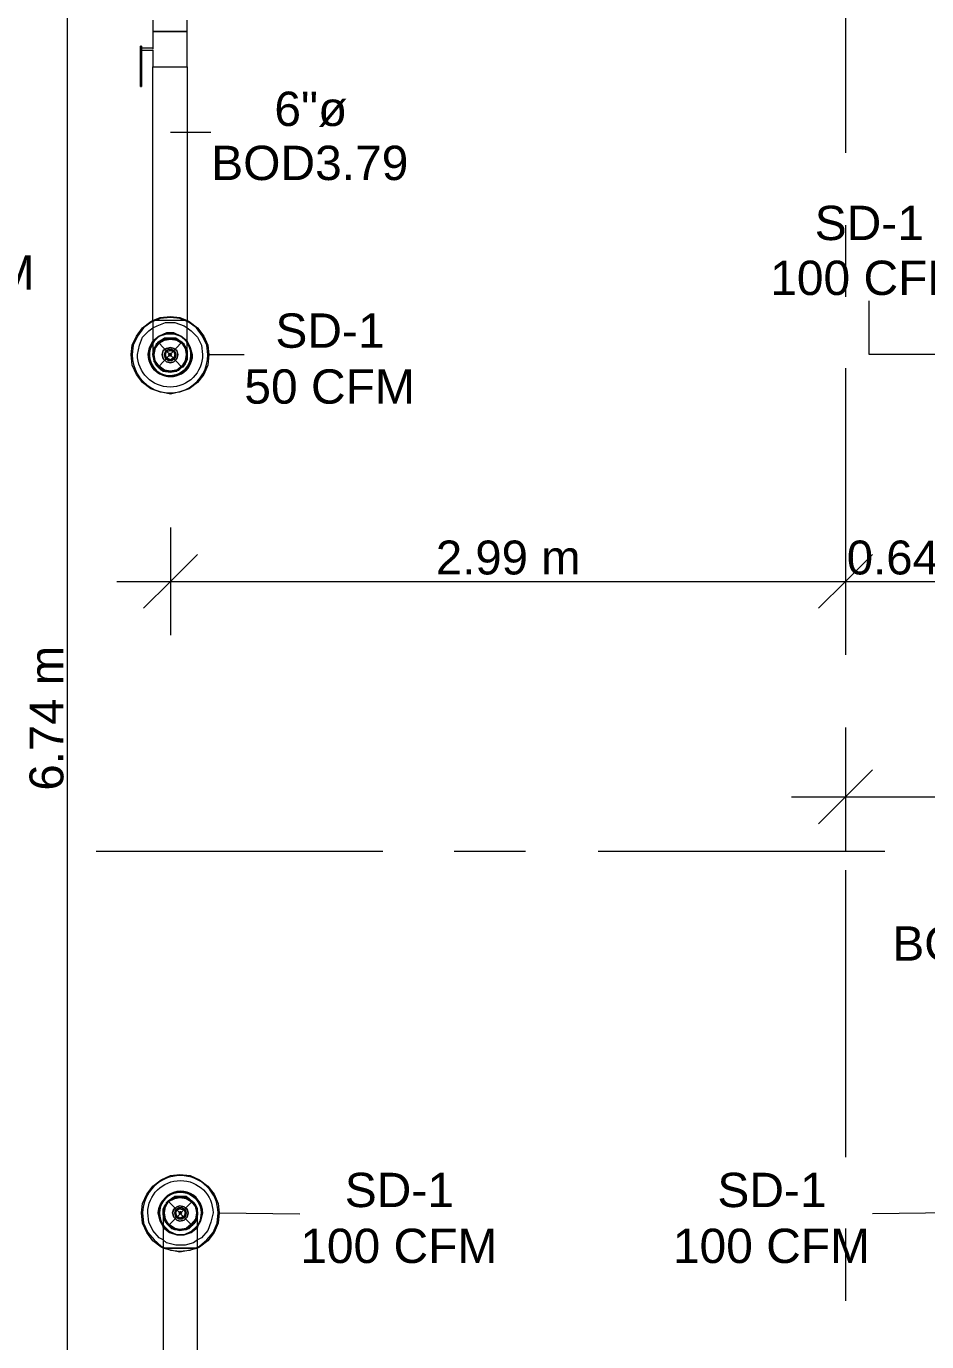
# Model space of a CAD drawing. Header units: metres. Extents: x -2 to 237, y -8 to 52.
# Drawn here: x 33.81 to 37.8, y 39.88 to 45.7 of the extents above; entities that cross this region are included whole.
import ezdxf

# ---------------------------------------------------------------- set-up
doc = ezdxf.new("R2010")
doc.units = ezdxf.units.M
doc.layers.add('HVAC - Ductos', color=5, linetype='Continuous', lineweight=0)
doc.layers.add('PDF4_Text', color=7, linetype='Continuous', lineweight=0)
doc.layers.add('PDF4_Geometry', color=7, linetype='Continuous', lineweight=0, true_color=0xaaaaaa)
doc.styles.add('PDF Helvetica', font='')
doc.styles.get('PDF Helvetica').set_extended_font_data('Helvetica')

msp = doc.modelspace()

# ---------------------------------------------------------------- linework, layer by layer
at = {"layer": 'HVAC - Ductos', "lineweight": 0}
for points in [[(33.995, 46.8782), (33.995, 46.003), (33.995, 39.2635), (33.995, 37.4904)], [(34.3753, 45.7236), (34.3753, 45.6732), (34.3799, 45.6732), (34.3845, 45.6732), (34.3982, 45.6732), (34.4119, 45.6732), (34.4303, 45.6732), (34.4532, 45.6732), (34.4715, 45.6732), (34.4898, 45.6732), (34.5036, 45.6732), (34.5173, 45.6732), (34.5265, 45.6732), (34.5265, 45.7236)], [(34.3249, 45.5907), (34.3753, 45.5907), (34.3753, 45.5174), (34.3799, 45.5174), (34.3845, 45.5174), (34.3982, 45.5174), (34.4119, 45.5174), (34.4303, 45.5174), (34.4532, 45.5174), (34.4715, 45.5174), (34.4898, 45.5174), (34.5036, 45.5174), (34.5173, 45.5174), (34.5265, 45.5174), (34.5265, 44.3949), (34.5173, 44.3949), (34.5036, 44.3949), (34.4898, 44.3949), (34.4715, 44.3949), (34.4532, 44.3949), (34.4303, 44.3949), (34.4119, 44.3949), (34.3982, 44.3949), (34.3845, 44.3949), (34.3799, 44.3949), (34.3753, 44.3949), (34.3753, 45.5174), (34.3799, 45.5174), (34.3845, 45.5174), (34.3982, 45.5174), (34.4119, 45.5174), (34.4303, 45.5174), (34.4532, 45.5174), (34.4715, 45.5174), (34.4898, 45.5174), (34.5036, 45.5174), (34.5173, 45.5174), (34.5265, 45.5174), (34.5265, 45.6732), (34.5173, 45.6732), (34.5036, 45.6732), (34.4898, 45.6732), (34.4715, 45.6732), (34.4532, 45.6732), (34.4303, 45.6732), (34.4119, 45.6732), (34.3982, 45.6732), (34.3845, 45.6732), (34.3799, 45.6732), (34.3753, 45.6732), (34.3753, 45.5999), (34.3249, 45.5999), (34.3249, 45.5953)], [(34.3249, 45.609), (34.3203, 45.609)], [(34.3203, 45.4441), (34.3203, 45.4395), (34.3203, 45.4349), (34.3203, 45.4303), (34.3203, 45.4349), (34.3203, 45.4395), (34.3203, 45.4441), (34.3203, 45.5953), (34.3203, 45.5999), (34.3203, 45.6045), (34.3203, 45.609), (34.3203, 45.6045), (34.3203, 45.5999), (34.3203, 45.5953)], [(34.3249, 45.5999), (34.3249, 45.6045), (34.3249, 45.609), (34.3249, 45.6045), (34.3249, 45.5999), (34.3249, 45.5953), (34.3249, 45.4441), (34.3249, 45.4395), (34.3249, 45.4349), (34.3249, 45.4303), (34.3249, 45.4349), (34.3249, 45.4395), (34.3249, 45.4441)], [(34.3753, 45.5999), (34.3753, 45.5953)], [(34.3203, 45.4303), (34.3249, 45.4303)], [(34.4532, 45.2288), (34.6319, 45.2288)], [(37.9123, 44.2437), (37.5457, 44.2437), (37.5457, 44.4819)], [(34.5265, 44.2437), (34.5265, 44.2483), (34.5265, 44.2666), (34.5265, 44.2987), (34.5265, 44.3353), (34.5265, 44.3766), (34.5265, 44.3949), (34.5356, 44.3903), (34.5723, 44.3628), (34.5998, 44.3262), (34.6181, 44.285), (34.6227, 44.2437), (34.6181, 44.1979), (34.5998, 44.1566), (34.5723, 44.12), (34.5356, 44.0925), (34.4944, 44.0787), (34.4532, 44.0696), (34.4073, 44.0787), (34.3661, 44.0925), (34.3295, 44.12), (34.302, 44.1566), (34.2837, 44.1979), (34.2791, 44.2437), (34.2837, 44.285), (34.302, 44.3262), (34.3295, 44.3628), (34.3661, 44.3903), (34.3753, 44.3949), (34.3753, 44.3491), (34.3753, 44.3125), (34.3753, 44.2804), (34.3753, 44.2574), (34.3753, 44.2437)], [(34.3753, 44.3949), (34.4073, 44.4087), (34.4532, 44.4133), (34.4944, 44.4087), (34.5265, 44.3949)], [(34.5265, 44.3903), (34.4944, 44.4041), (34.4532, 44.4087), (34.4073, 44.4041), (34.3753, 44.3903)], [(34.5265, 44.3949), (34.5173, 44.3949), (34.5036, 44.3949), (34.4898, 44.3949), (34.4715, 44.3949), (34.4532, 44.3949), (34.4303, 44.3949), (34.4119, 44.3949), (34.3982, 44.3949), (34.3845, 44.3949), (34.3799, 44.3949), (34.3753, 44.3949)], [(34.3753, 44.3628), (34.3936, 44.372), (34.4303, 44.3857), (34.4715, 44.3857), (34.5128, 44.372), (34.5265, 44.3628)], [(34.4211, 44.3125), (34.4532, 44.3171), (34.4211, 44.3125), (34.3982, 44.2987), (34.4119, 44.3079), (34.4303, 44.3171), (34.4532, 44.3171), (34.4257, 44.3125), (34.4211, 44.3125), (34.3982, 44.2987), (34.3799, 44.2712), (34.3982, 44.2987), (34.3845, 44.2804), (34.3799, 44.262), (34.3753, 44.2483), (34.3753, 44.2437), (34.3799, 44.2208), (34.3845, 44.207), (34.3845, 44.2024), (34.3982, 44.1888), (34.389, 44.207), (34.3799, 44.2254), (34.3799, 44.2437), (34.3799, 44.262), (34.389, 44.2804), (34.3982, 44.2941), (34.4165, 44.3079), (34.4303, 44.3125), (34.4532, 44.3171), (34.4715, 44.3125), (34.4898, 44.3079), (34.5036, 44.2941), (34.5173, 44.2804), (34.5219, 44.262), (34.5265, 44.2437), (34.5219, 44.2254), (34.5173, 44.207), (34.5036, 44.1888), (34.4807, 44.1704), (34.4532, 44.1658), (34.4761, 44.1704), (34.4807, 44.175), (34.5036, 44.1888), (34.5173, 44.2116)], [(34.3799, 44.2666), (34.3799, 44.2712), (34.3845, 44.2758), (34.3982, 44.2941), (34.4211, 44.3079)], [(34.4807, 44.3125), (34.4761, 44.3125), (34.4532, 44.3171), (34.4807, 44.3125), (34.4532, 44.3171), (34.4715, 44.3171), (34.4898, 44.3079), (34.5036, 44.2987), (34.4807, 44.3125), (34.5036, 44.2987), (34.5173, 44.2804), (34.5265, 44.262), (34.5265, 44.2483), (34.5265, 44.2437), (34.5265, 44.2208), (34.5173, 44.2024), (34.5082, 44.1888), (34.5036, 44.1888), (34.5219, 44.2116), (34.5265, 44.2437), (34.5219, 44.2162)], [(34.4807, 44.3079), (34.5036, 44.2941), (34.5173, 44.2758)], [(34.3845, 44.207), (34.3845, 44.2116), (34.3799, 44.2116), (34.3799, 44.2162), (34.3799, 44.2208), (34.3753, 44.2437), (34.3753, 44.2483)], [(34.4486, 44.1658), (34.4257, 44.1704), (34.4211, 44.175), (34.3982, 44.1888), (34.3845, 44.2116), (34.3799, 44.2162), (34.3753, 44.2437), (34.3799, 44.2116), (34.3982, 44.1888), (34.4211, 44.1704), (34.4532, 44.1658), (34.4715, 44.1704), (34.4532, 44.1704), (34.4303, 44.1704), (34.4119, 44.175), (34.3982, 44.1888), (34.4165, 44.1796), (34.4303, 44.1704), (34.4532, 44.1658)], [(34.3845, 44.2162), (34.3799, 44.2437), (34.3845, 44.2666)], [(34.5219, 44.2758), (34.5219, 44.2712), (34.5219, 44.2666), (34.5265, 44.2437), (34.5219, 44.2162), (34.5219, 44.2116), (34.5036, 44.1888), (34.4852, 44.175)], [(34.5265, 44.2483), (34.5265, 44.2437), (34.5265, 44.2208), (34.5219, 44.2162), (34.5219, 44.2116), (34.5173, 44.2024), (34.5082, 44.1888)], [(34.6227, 44.2437), (34.7785, 44.2437)], [(34.3845, 44.2116), (34.3799, 44.2116), (34.3799, 44.2162)], [(34.4211, 44.175), (34.3982, 44.1888), (34.3845, 44.2116)], [(34.4761, 44.1704), (34.4807, 44.1704), (34.4852, 44.175), (34.4807, 44.1704), (34.4761, 44.1704), (34.4715, 44.1704), (34.4532, 44.1658), (34.4303, 44.1704), (34.4257, 44.1704), (34.4211, 44.1704), (34.4211, 44.175), (34.4119, 44.175), (34.3982, 44.1888), (34.3845, 44.2024)], [(34.4807, 44.175), (34.4898, 44.175), (34.5036, 44.1888)], [(34.5219, 44.2162), (34.5219, 44.2116)], [(34.4257, 44.1704), (34.4211, 44.1704), (34.4211, 44.175)], [(34.4761, 44.175), (34.4532, 44.1704), (34.4257, 44.175)], [(34.4532, 43.4786), (34.4532, 43.2403), (34.4532, 43.0021)], [(37.4404, 43.4786), (37.4404, 43.2403), (37.4404, 43.0021)], [(34.5723, 43.3595), (34.4532, 43.2403), (34.3341, 43.1212)], [(37.5595, 43.3595), (37.4404, 43.2403), (37.3212, 43.1212)], [(34.2149, 43.2403), (37.4404, 43.2403), (38.0864, 43.2403), (43.6027, 43.2403), (47.6024, 43.2403)], [(37.4404, 42.5256), (37.4404, 42.2873), (37.4404, 42.0491)], [(37.5595, 42.4065), (37.4404, 42.2873), (37.3212, 42.1682)], [(37.2022, 42.2873), (39.5892, 42.2873)], [(34.4211, 40.4456), (34.4211, 40.4364), (34.4211, 40.418), (34.4211, 40.3906), (34.4211, 40.3539), (34.4211, 40.3127), (34.4211, 40.2898), (34.4119, 40.2944), (34.3753, 40.3218), (34.3478, 40.3585), (34.3295, 40.3997), (34.3249, 40.4456), (34.3295, 40.4868), (34.3478, 40.528), (34.3753, 40.5647), (34.4119, 40.5921), (34.4532, 40.6105), (34.4944, 40.6151), (34.5402, 40.6105), (34.5814, 40.5921), (34.6181, 40.5647), (34.6456, 40.528), (34.6639, 40.4868), (34.6685, 40.4456), (34.6639, 40.3997), (34.6456, 40.3585), (34.6181, 40.3218), (34.5814, 40.2944), (34.5723, 40.2898), (34.5723, 40.3356), (34.5723, 40.3768), (34.5723, 40.4089), (34.5723, 40.4318), (34.5723, 40.441)], [(34.4715, 40.5142), (34.4944, 40.5188), (34.5219, 40.5142)], [(34.4257, 40.4134), (34.4257, 40.418), (34.4211, 40.4456), (34.4257, 40.4684)], [(34.4257, 40.4684), (34.4257, 40.473), (34.4257, 40.4776)], [(34.4303, 40.473), (34.444, 40.496), (34.4669, 40.5096)], [(34.4624, 40.5142), (34.4669, 40.5142), (34.4715, 40.5142)], [(34.5219, 40.5142), (34.5265, 40.5142)], [(34.5265, 40.5096), (34.5494, 40.496), (34.5632, 40.473)], [(34.5632, 40.4776), (34.5677, 40.473), (34.5677, 40.4684)], [(34.5632, 40.4684), (34.5723, 40.4456), (34.5632, 40.418)], [(34.4211, 40.4364), (34.4211, 40.4226), (34.4303, 40.4043), (34.444, 40.3906), (34.4578, 40.3768), (34.4761, 40.3722), (34.4944, 40.3676), (34.5173, 40.3722), (34.5356, 40.3768), (34.5494, 40.3906), (34.5265, 40.3768), (34.5265, 40.3722), (34.5219, 40.3722)], [(34.4669, 40.3768), (34.444, 40.3906), (34.4303, 40.4134)], [(34.5677, 40.418), (34.5677, 40.4134), (34.5632, 40.4134), (34.5494, 40.3906), (34.5632, 40.4043), (34.5723, 40.4226), (34.5723, 40.4364)], [(34.5723, 40.441), (34.5723, 40.4456)], [(34.6685, 40.4456), (35.0259, 40.441)], [(37.9123, 40.4456), (37.5595, 40.441)], [(34.4715, 40.3722), (34.4669, 40.3722), (34.4624, 40.3768)], [(34.5219, 40.3768), (34.4944, 40.3722), (34.4715, 40.3768)], [(34.5723, 40.3264), (34.554, 40.3127), (34.5173, 40.3035), (34.4761, 40.3035), (34.4348, 40.3127), (34.4211, 40.3264)], [(34.4211, 40.2944), (34.4532, 40.2806), (34.4944, 40.276), (34.5402, 40.2806), (34.5723, 40.2944)], [(34.5723, 40.2898), (34.5402, 40.2806), (34.4944, 40.2714), (34.4532, 40.2806), (34.4211, 40.2898)], [(34.5723, 39.6209), (34.5723, 40.2898), (34.5632, 40.2898), (34.5494, 40.2898), (34.5356, 40.2898), (34.5173, 40.2898), (34.4944, 40.2898), (34.4761, 40.2898), (34.4578, 40.2898), (34.444, 40.2898), (34.4303, 40.2898), (34.4211, 40.2898), (34.4211, 39.6209)], [(34.4211, 40.2898), (34.4303, 40.2898), (34.444, 40.2898), (34.4578, 40.2898), (34.4761, 40.2898), (34.4944, 40.2898), (34.5173, 40.2898), (34.5356, 40.2898), (34.5494, 40.2898), (34.5632, 40.2898), (34.5723, 40.2898)]]:
    msp.add_lwpolyline(points, dxfattribs=at)
for points in [[(34.3753, 44.3903), (34.3661, 44.3857), (34.3341, 44.3628), (34.3065, 44.3262), (34.2883, 44.285), (34.2837, 44.2437, 1.013808), (34.6181, 44.2437), (34.6135, 44.285), (34.5952, 44.3262), (34.5677, 44.3628), (34.5356, 44.3857), (34.5265, 44.3903)], [(34.5265, 44.3628), (34.5448, 44.3491), (34.5723, 44.3216), (34.5906, 44.285), (34.5952, 44.2437, -0.994592), (34.3065, 44.2437), (34.3157, 44.285), (34.3295, 44.3216), (34.357, 44.3491), (34.3753, 44.3628)], [(34.5723, 40.2944), (34.5814, 40.2989), (34.6135, 40.3264), (34.641, 40.3585), (34.6594, 40.3997), (34.6639, 40.4456, 0.986385), (34.3295, 40.4456), (34.3341, 40.3997), (34.3524, 40.3585), (34.3799, 40.3264), (34.4119, 40.2989), (34.4211, 40.2944)], [(34.4211, 40.3264), (34.4027, 40.3356), (34.3753, 40.3676), (34.357, 40.4043), (34.3524, 40.4456, -0.994317), (34.641, 40.4456), (34.6319, 40.4043), (34.6181, 40.3676), (34.5906, 40.3356), (34.5723, 40.3264)]]:
    msp.add_lwpolyline(points, format="xyb", dxfattribs=at)
for points in [[(34.357, 44.2437, 1.010886), (34.5494, 44.2437, -1.405167), (34.3753, 44.3033), (34.3615, 44.2758), (34.357, 44.2437), (34.3615, 44.2758), (34.3753, 44.2941, 1.353213), (34.5448, 44.2437), (34.5402, 44.2758), (34.5265, 44.2941, -1.353631)], [(34.5952, 40.4456, 1.386087), (34.4211, 40.386), (34.4073, 40.4089), (34.3982, 40.4456, -0.943113)], [(34.4211, 40.3906), (34.4073, 40.4134), (34.4027, 40.4456, -1.35244), (34.5723, 40.3906), (34.586, 40.4134), (34.5906, 40.4456, 1.352057)], [(34.5723, 40.4456), (34.5723, 40.4364), (34.5723, 40.4456), (34.5723, 40.4639), (34.5632, 40.4822), (34.5494, 40.496), (34.5356, 40.5096), (34.5173, 40.5188), (34.4944, 40.5188), (34.4761, 40.5188), (34.4578, 40.5096), (34.444, 40.496), (34.4348, 40.4914, -0.674609)]]:
    msp.add_lwpolyline(points, format="xyb", close=True, dxfattribs=at)
for points in [[(34.4027, 44.3262), (34.4348, 44.3399), (34.4669, 44.3399), (34.499, 44.3262), (34.5265, 44.3033), (34.499, 44.3262), (34.4669, 44.3399), (34.4348, 44.3399), (34.4027, 44.3262), (34.3753, 44.3033)], [(34.5219, 44.3033), (34.499, 44.3262), (34.4669, 44.3353), (34.4348, 44.3353), (34.4027, 44.3262), (34.3799, 44.3033), (34.3753, 44.2941), (34.3799, 44.3033), (34.4027, 44.3262), (34.4348, 44.3353), (34.4669, 44.3353), (34.499, 44.3262), (34.5219, 44.3033), (34.5265, 44.2941)], [(34.3845, 44.2712), (34.4027, 44.2941), (34.4257, 44.3079), (34.4532, 44.3125), (34.4807, 44.3079), (34.5036, 44.2941), (34.5173, 44.2712), (34.5219, 44.2437), (34.5173, 44.2162), (34.5036, 44.1933), (34.4807, 44.175), (34.4532, 44.1704), (34.4257, 44.175), (34.4027, 44.1933), (34.3845, 44.2162), (34.3799, 44.2437)], [(34.5036, 44.2987), (34.5219, 44.2712), (34.5265, 44.2437), (34.5219, 44.2712)], [(34.5494, 44.2437), (34.5402, 44.2758), (34.5265, 44.3033), (34.5402, 44.2758)], [(34.3753, 44.2437), (34.3799, 44.2712)], [(34.4211, 44.262), (34.4165, 44.2437), (34.4211, 44.262), (34.4348, 44.2712), (34.4532, 44.2758), (34.4669, 44.2712), (34.4807, 44.262), (34.4852, 44.2437), (34.4807, 44.262), (34.4669, 44.2712), (34.4532, 44.2758), (34.4348, 44.2712)], [(34.4807, 44.2254), (34.4852, 44.2437), (34.4807, 44.2254), (34.4669, 44.2116), (34.4532, 44.207), (34.4348, 44.2116), (34.4211, 44.2254), (34.4165, 44.2437), (34.4211, 44.2254), (34.4348, 44.2116), (34.4532, 44.207), (34.4669, 44.2116)], [(34.4303, 44.2574), (34.4257, 44.2437), (34.4303, 44.2574), (34.444, 44.2666), (34.4578, 44.2666), (34.4715, 44.2574), (34.4761, 44.2437), (34.4715, 44.2574), (34.4578, 44.2666), (34.444, 44.2666)], [(34.4715, 44.23), (34.4761, 44.2437), (34.4715, 44.2254), (34.4578, 44.2162), (34.444, 44.2162), (34.4303, 44.2254), (34.4257, 44.2437), (34.4303, 44.23), (34.444, 44.2208), (34.4578, 44.2208)], [(34.4348, 44.2574), (34.4532, 44.262), (34.4669, 44.2574), (34.4715, 44.2437), (34.4669, 44.23), (34.4532, 44.2208), (34.4348, 44.23), (34.4303, 44.2437)], [(34.4486, 44.2483), (34.444, 44.2437), (34.4486, 44.2483), (34.4532, 44.2483), (34.4578, 44.2437), (34.4532, 44.2483)], [(34.4532, 44.2391), (34.4578, 44.2437), (34.4532, 44.2391), (34.4486, 44.2391), (34.444, 44.2437), (34.4486, 44.2391)], [(34.4898, 44.175), (34.5036, 44.1888), (34.4898, 44.1796), (34.4715, 44.1704)], [(34.5677, 40.4272), (34.5586, 40.4089), (34.5494, 40.3906), (34.531, 40.3814), (34.5173, 40.3722), (34.4944, 40.3722), (34.4761, 40.3722), (34.4578, 40.3814), (34.444, 40.3906), (34.4348, 40.4089), (34.4257, 40.4272), (34.4211, 40.4456), (34.4257, 40.4639), (34.4348, 40.4822), (34.444, 40.496), (34.4578, 40.5096), (34.4761, 40.5142), (34.4944, 40.5188), (34.5173, 40.5142), (34.531, 40.5096), (34.5494, 40.496), (34.5586, 40.4822), (34.5677, 40.4639), (34.5723, 40.4456)], [(34.4348, 40.4868), (34.4303, 40.4822), (34.4211, 40.4639), (34.4211, 40.4456), (34.4211, 40.4364), (34.4211, 40.4456), (34.4211, 40.4639), (34.4303, 40.4822)], [(34.4303, 40.473), (34.444, 40.496), (34.4715, 40.5096), (34.4944, 40.5142), (34.5219, 40.5096), (34.5448, 40.496), (34.5632, 40.473), (34.5677, 40.4456), (34.5632, 40.418), (34.5448, 40.3952), (34.5219, 40.3768), (34.4944, 40.3722), (34.4715, 40.3768), (34.444, 40.3952), (34.4303, 40.418), (34.4257, 40.4456)], [(34.4348, 40.4914), (34.4348, 40.4868)], [(34.4669, 40.4593), (34.4624, 40.4456), (34.4669, 40.4639), (34.4807, 40.473), (34.4944, 40.4776), (34.5128, 40.473), (34.5265, 40.4639), (34.531, 40.4456), (34.5265, 40.4593), (34.5128, 40.473), (34.4944, 40.4776), (34.4807, 40.473)], [(34.4761, 40.4593), (34.4715, 40.4456), (34.4761, 40.4593), (34.4898, 40.4684), (34.5036, 40.4684), (34.5173, 40.4593), (34.5219, 40.4456), (34.5173, 40.4593), (34.5036, 40.4684), (34.4898, 40.4684)], [(34.4807, 40.4593), (34.4944, 40.4639), (34.5128, 40.4593), (34.5173, 40.4456), (34.5128, 40.4318), (34.4944, 40.4226), (34.4807, 40.4318), (34.4761, 40.4456)], [(34.5265, 40.4272), (34.531, 40.4456), (34.5265, 40.4272), (34.5128, 40.4134), (34.4944, 40.4089), (34.4807, 40.4134), (34.4669, 40.4272), (34.4624, 40.4456), (34.4669, 40.4272), (34.4807, 40.4134), (34.4944, 40.4089), (34.5128, 40.4134)], [(34.5173, 40.4318), (34.5219, 40.4456), (34.5173, 40.4272), (34.5036, 40.418), (34.4898, 40.418), (34.4761, 40.4272), (34.4715, 40.4456), (34.4761, 40.4318), (34.4898, 40.4226), (34.5036, 40.4226)], [(34.4944, 40.4501), (34.4898, 40.4456), (34.4944, 40.4501), (34.499, 40.4501), (34.5036, 40.4456), (34.499, 40.4501)], [(34.499, 40.441), (34.5036, 40.4456), (34.499, 40.441), (34.4944, 40.441), (34.4898, 40.4456), (34.4944, 40.441)], [(34.5723, 40.386), (34.586, 40.4089), (34.5952, 40.4456), (34.586, 40.4089)], [(34.4257, 40.386), (34.4486, 40.3631), (34.4807, 40.3493), (34.5128, 40.3493), (34.5448, 40.3631), (34.5677, 40.386), (34.5723, 40.3906), (34.5677, 40.386), (34.5448, 40.3631), (34.5128, 40.3493), (34.4807, 40.3493), (34.4486, 40.3631), (34.4257, 40.386), (34.4211, 40.3906)], [(34.5723, 40.3814), (34.5448, 40.3585), (34.5128, 40.3493), (34.4807, 40.3493), (34.4486, 40.3585), (34.4211, 40.3814), (34.4211, 40.386), (34.4211, 40.3814), (34.4486, 40.3585), (34.4807, 40.3493), (34.5128, 40.3493), (34.5448, 40.3585), (34.5723, 40.3814), (34.5723, 40.386)]]:
    msp.add_lwpolyline(points, close=True, dxfattribs=at)
at = {"layer": 'PDF4_Geometry', "lineweight": 0}
for points in [[(37.4404, 46.4062), (37.4404, 45.1372)], [(37.4404, 44.8164), (37.4404, 44.5003)], [(37.4404, 44.1842), (37.4404, 42.915)], [(37.4404, 42.5943), (37.4404, 42.2782)], [(35.3924, 42.0446), (34.1233, 42.0446)], [(36.0247, 42.0446), (35.7086, 42.0446)], [(37.6145, 42.0446), (36.3454, 42.0446)], [(37.4404, 41.962), (37.4404, 40.6929)], [(37.4404, 40.3768), (37.4404, 40.0561)]]:
    msp.add_lwpolyline(points, dxfattribs=at)
at = {"layer": 'PDF4_Geometry', "color": 8, "lineweight": 0, "true_color": 0x808080}
for points in [[(34.5128, 44.2895), (34.4761, 44.3171), (34.4257, 44.3171), (34.389, 44.2895), (34.3753, 44.2437), (34.389, 44.1979), (34.4257, 44.1704), (34.4761, 44.1704), (34.5128, 44.1979), (34.5265, 44.2437)], [(34.5586, 40.4868), (34.5219, 40.5188), (34.4715, 40.5188), (34.4348, 40.4868), (34.4211, 40.4456), (34.4348, 40.3997), (34.4715, 40.3722), (34.5219, 40.3722), (34.5586, 40.3997), (34.5723, 40.4456)]]:
    msp.add_lwpolyline(points, close=True, dxfattribs=at)
for points in [[(34.3982, 44.2987), (34.5036, 44.1888)], [(34.5036, 44.2987), (34.3982, 44.1888)], [(34.444, 40.496), (34.5494, 40.3906)], [(34.5494, 40.496), (34.444, 40.3906)]]:
    msp.add_lwpolyline(points, dxfattribs=at)

# ---------------------------------------------------------------- texts
at = {"layer": 'PDF4_Text', "lineweight": 0, "attachment_point": 4, "style": 'PDF Helvetica'}
for s, insert, char_height in [('6"ø', (34.9126, 45.3296), 0.1519), ('BOD3.79', (34.6331, 45.0913), 0.1519), ('SD-1', (37.3043, 44.8256), 0.1519), ('500 CFM', (32.9791, 44.6057), 0.1519), ('100 CFM', (37.1073, 44.5827), 0.1519), ('SD-1', (34.9172, 44.3491), 0.1519), ('50 CFM', (34.7797, 44.1017), 0.1519), ('2.99 m', (35.6274, 43.345), 0.15002), ('0.64 m', (37.4463, 43.345), 0.15002), ('BOD3.83', (37.6479, 41.6367), 0.1519), ('SD-1', (35.2242, 40.5462), 0.1519), ('SD-1', (36.8736, 40.5462), 0.1519), ('100 CFM', (35.0271, 40.2988), 0.1519), ('100 CFM', (36.6766, 40.2988), 0.1519)]:
    msp.add_mtext(s, dxfattribs=dict(at, insert=insert, char_height=char_height))
at = {"layer": 'PDF4_Text', "lineweight": 0, "insert": (33.9049, 42.3144), "char_height": 0.15002, "attachment_point": 4, "rotation": 90, "style": 'PDF Helvetica'}
msp.add_mtext('6.74 m', dxfattribs=at)

doc.saveas('drawing.dxf')
